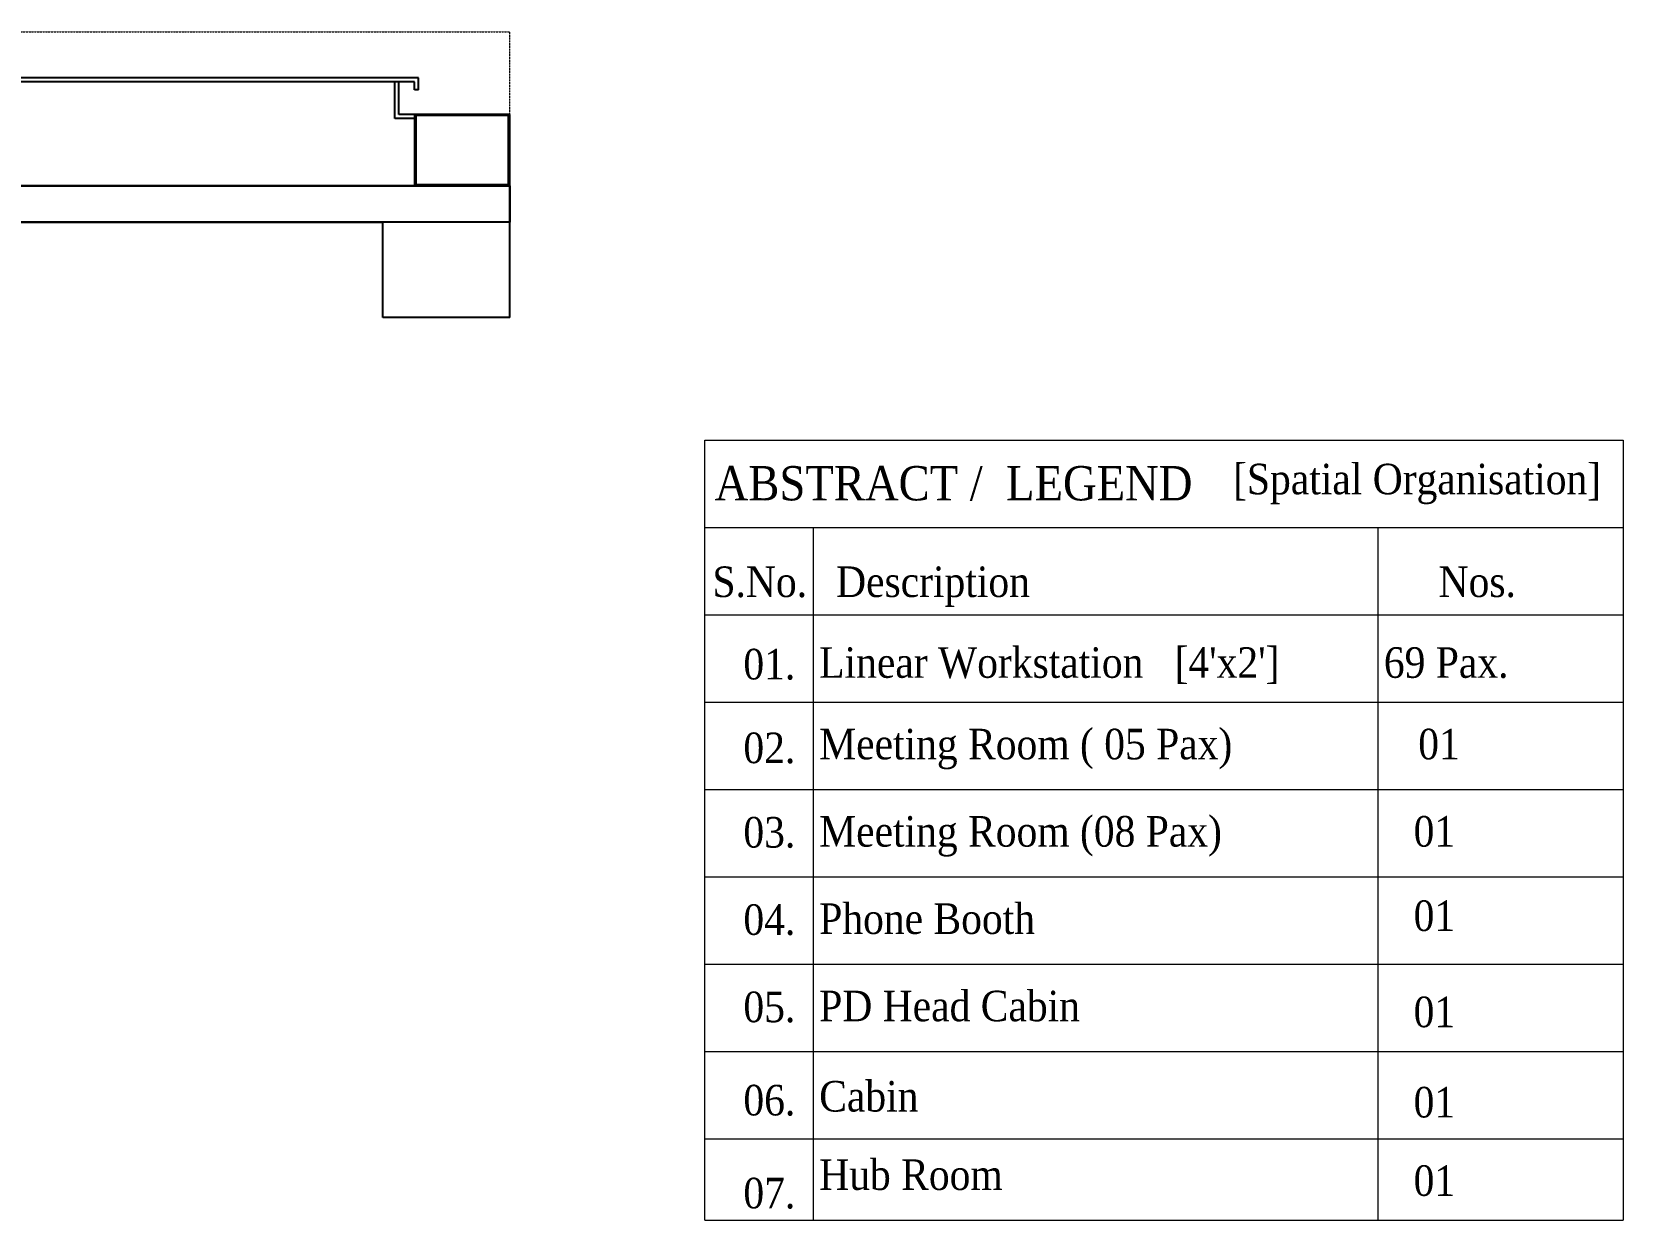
# Model space of a CAD drawing. Header units: millimetres. Extents: x 14520794 to 14796193, y 1415067 to 1454683.
# Drawn here: x 14705165 to 14715189, y 1443871 to 1451357 of the extents above; entities that cross this region are included whole.
import ezdxf

# ---------------------------------------------------------------- set-up
doc = ezdxf.new("R2010")
doc.units = ezdxf.units.MM
doc.header["$LTSCALE"] = 0.01
doc.header["$MEASUREMENT"] = 0
doc.linetypes.add('HIDDEN', pattern=[0.375, 0.25, -0.125])
for name, color, linetype in [('12', 12, 'Continuous'), ('column', 13, 'Continuous'), ('DRIVE', 172, 'Continuous')]:
    doc.layers.add(name, color=color, linetype=linetype)
for name, color, linetype, lineweight in [('ELEV', 7, 'Continuous', 18), ('TXT2', 7, 'Continuous', 15), ('WALL', 7, 'Continuous', 30)]:
    doc.layers.add(name, color=color, linetype=linetype, lineweight=lineweight)
doc.styles.add('TIMES', font='times.ttf', dxfattribs={"width": 0.9, "height": 250})

msp = doc.modelspace()

# ---------------------------------------------------------------- linework, layer by layer
at = {"layer": '12'}
for points in [[(14708176.3, 1450837.3), (14707576.4, 1450837.3), (14707576.4, 1450387.2), (14708176.3, 1450387.2)], [(14708168.3, 1450829.3), (14707584.4, 1450829.3), (14707584.4, 1450395.2), (14708168.3, 1450395.2)]]:
    msp.add_lwpolyline(points, close=True, dxfattribs=at)
at = {"layer": 'column', "linetype": 'Continuous'}
for p, q in [((14707376.3, 1449557.2), (14707376.3, 1450157.2)), ((14708176.3, 1450157.2), (14707376.3, 1450157.2)), ((14707376.3, 1449557.2), (14707376.3, 1450157.2)), ((14708176.3, 1450157.2), (14707376.3, 1450157.2)), ((14707376.3, 1449557.2), (14707376.3, 1450157.2)), ((14708176.3, 1450157.2), (14707376.3, 1450157.2)), ((14708176.3, 1449557.2), (14708176.3, 1450157.2)), ((14708176.3, 1449557.2), (14708176.3, 1450157.2)), ((14708176.3, 1449557.2), (14708176.3, 1450157.2)), ((14708176.3, 1449557.2), (14707376.3, 1449557.2)), ((14708176.3, 1449557.2), (14707376.3, 1449557.2)), ((14708176.3, 1449557.2), (14707376.3, 1449557.2))]:
    msp.add_line(p, q, dxfattribs=at)
at = {"layer": 'DRIVE', "ltscale": 200}
for p, q in [((14707601.3, 1451067.2, -18.3), (14704801.3, 1451067, 15.4)), ((14707601.3, 1450992.2, -18.3), (14707601.3, 1451067.2, -18.3)), ((14707576.3, 1451042.2, -18.3), (14704826.3, 1451042, 15.3)), ((14707451.3, 1450812.2, -18.3), (14707451.3, 1451042.2, -18.3)), ((14707476.3, 1450837.2, -18.3), (14707476.3, 1451042.2, -18.3)), ((14707576.3, 1450992.2, -18.3), (14707576.3, 1451042.2, -18.3)), ((14707576.3, 1450992.2, -18.3), (14707576.3, 1451042.2, -18.3)), ((14707601.3, 1450992.2, -18.3), (14707576.3, 1450992.2, -18.3)), ((14707601.3, 1450992.2, -18.3), (14707601.3, 1451042.2, -18.3)), ((14707576.3, 1450812.2, -18.3), (14707451.3, 1450812.2, -18.3)), ((14707576.3, 1450837.2, -18.3), (14707476.3, 1450837.2, -18.3))]:
    msp.add_line(p, q, dxfattribs=at)
at = {"layer": 'ELEV', "linetype": 'HIDDEN', "ltscale": 500}
for p in [(14695198.3, 1451357.2), (14708176.3, 1450837.3)]:
    msp.add_line(p, (14708176.3, 1451357.2), dxfattribs=at)
at = {"layer": 'TXT2'}
for p, q in [((14709403.2, 1443871.4), (14709403.2, 1448784.1)), ((14709403.2, 1448784.1), (14715188.8, 1448784.1)), ((14715188.8, 1448784.1), (14715188.8, 1443871.4)), ((14709403.2, 1448234.1), (14715188.8, 1448234.1)), ((14710087.7, 1443871.4), (14710087.7, 1448234.1)), ((14713644.5, 1443871.4), (14713644.5, 1448234.1)), ((14709403.2, 1447684.1), (14715188.8, 1447684.1)), ((14709403.2, 1447134.1), (14715188.8, 1447134.1)), ((14709403.2, 1446584.1), (14715188.8, 1446584.1)), ((14709403.2, 1446584.1), (14715188.8, 1446584.1)), ((14709403.2, 1446034.1), (14715188.8, 1446034.1)), ((14709403.2, 1445484.1), (14715188.8, 1445484.1)), ((14709403.2, 1444934.1), (14715188.8, 1444934.1)), ((14709403.2, 1444384.1), (14715188.8, 1444384.1)), ((14709403.2, 1443871.4), (14715188.8, 1443871.4))]:
    msp.add_line(p, q, dxfattribs=at)
at = {"layer": 'WALL'}
for p, q in [((14704226.3, 1450387.2), (14708176.3, 1450387.2)), ((14708176.3, 1450387.2), (14708176.3, 1450157.2)), ((14704826.3, 1450157.2), (14707376.3, 1450157.2))]:
    msp.add_line(p, q, dxfattribs=at)

# ---------------------------------------------------------------- texts
at = {"layer": 'TXT2', "color": 5, "style": 'TIMES', "width": 0.9}
for s, height, p in [('[Spatial Organisation]', 192.5, (14712731.8, 1448444.1)), ('ABSTRACT /  LEGEND', 216, (14709466.2, 1448405.8)), ('S.No.', 192.5, (14709452.1, 1447797)), ('Description', 192.5, (14710231.1, 1447797)), ('Nos.', 192.5, (14714026.2, 1447797))]:
    msp.add_text(s, height=height, rotation=360, dxfattribs=at).set_placement(p)
at = {"layer": 'TXT2', "style": 'TIMES', "width": 0.9}
for s, p in [('01.', (14709647.1, 1447277.9)), ("Linear Workstation   [4'x2']", (14710124.7, 1447288)), ('69 Pax.', (14713681.4, 1447288)), ('02.', (14709647.1, 1446750.4)), ('Meeting Room ( 05 Pax)', (14710124.7, 1446774.5)), ('01', (14713897.9, 1446774.5)), ('03.', (14709647.1, 1446218.6)), ('Meeting Room (08 Pax)', (14710124.7, 1446224.5)), ('01', (14713868.8, 1446224.5)), ('04.', (14709647.1, 1445668.6)), ('Phone Booth ', (14710124.7, 1445674.5)), ('01', (14713868.8, 1445693.2)), ('05.', (14709647.1, 1445118.6)), ('PD Head Cabin ', (14710124.7, 1445124.5)), ('01', (14713868.8, 1445087.1)), ('Cabin ', (14710124.7, 1444555.8)), ('06.', (14709647.1, 1444531.4)), ('01', (14713868.8, 1444518.4)), ('Hub Room ', (14710124.7, 1444061.9)), ('07.', (14709647.1, 1443945.9)), ('01', (14713868.8, 1444024.5))]:
    msp.add_text(s, height=192.5, rotation=360, dxfattribs=at).set_placement(p)

doc.saveas('drawing.dxf')
